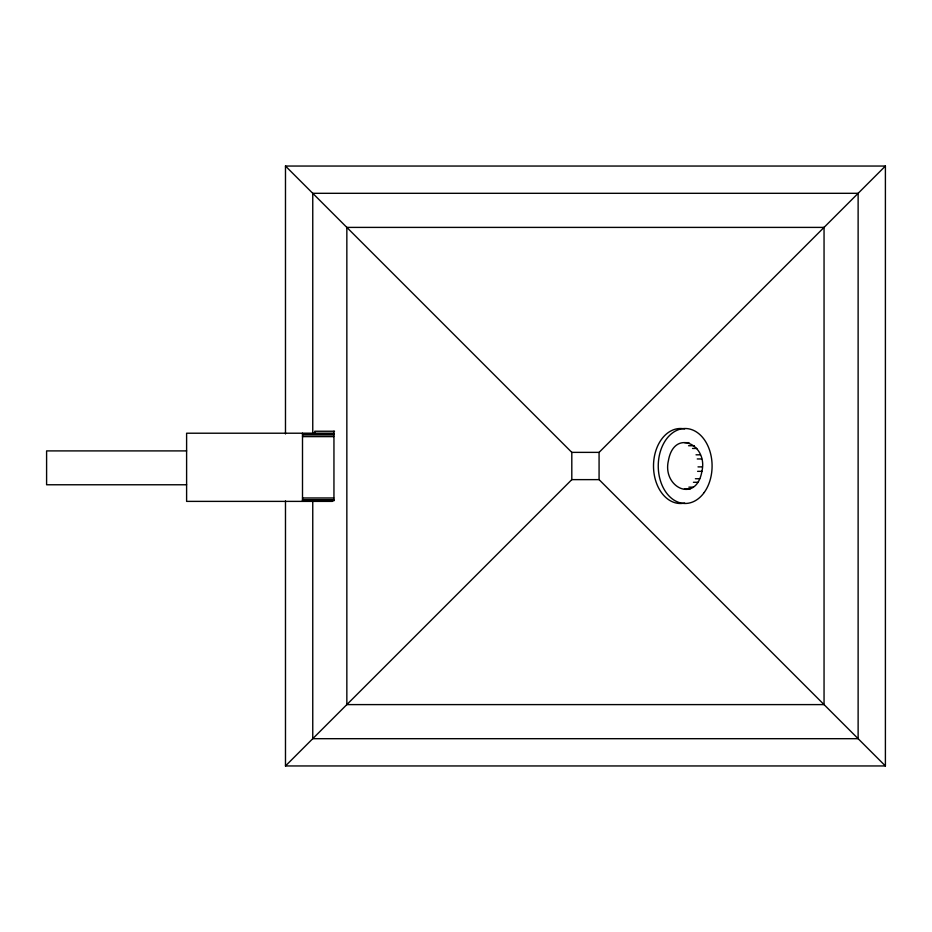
<?xml version="1.0" encoding="UTF-8"?>
<svg xmlns="http://www.w3.org/2000/svg" width="932" height="932" viewBox="0 0 932 932"><rect width="100%" height="100%" fill="white"/><g stroke="black" fill="none" stroke-linecap="round" stroke-linejoin="round"><path stroke-width="1.4" d="M701.913 471.336C708.285 444.529 674.092 428.068 668.407 460.664C662.035 487.471 696.239 503.932 701.913 471.336L697.59 471.336M285.483 500.95L285.483 765.953L571.805 479.63L571.805 452.37L285.483 166.047L285.483 433.963M571.805 452.37L599.078 452.37L885.4 166.047L885.4 765.953L285.483 765.953M285.483 166.047L885.4 166.047M334.53 431.236L314.771 431.236L314.771 434.126M333.749 433.217L186.61 433.217L186.61 501.381L332.328 501.381M302.504 433.671L333.749 433.671M302.504 434.207L333.749 434.207M302.504 434.918L333.749 434.918M302.504 436.619L333.749 436.619M684.671 442.665L688.993 442.665M688.538 445.729L694.305 445.729M692.523 448.455L696.856 448.455M186.61 450.902L46.6 450.902L46.6 484.768L186.61 484.768M696.029 454.816L700.351 454.816M697.253 458.952L701.586 458.952M698.01 466.885L702.332 466.885M695.389 478.733L699.711 478.733M571.805 479.63L599.078 479.63L885.4 765.953M693.431 482.287L697.753 482.287M688.865 487.156L693.198 487.156M684.461 488.869L690.228 488.869M302.504 497.979L333.749 497.979M302.504 499.68L333.749 499.68M302.504 500.391L333.749 500.391M331.21 500.764L333.947 500.764L333.947 431.236M302.504 500.927L332.328 500.927M599.078 452.37L599.078 479.63M312.756 433.275L312.756 193.308L858.127 193.308L858.127 738.692L312.756 738.692L312.756 501.626M302.504 433.217L302.504 501.381M684.636 503.035A37.49 26.923 -90 0 1 653.507 466A37.49 26.923 -90 0 1 684.636 428.965M824.051 227.396L346.844 227.396L346.844 704.604L824.051 704.604L824.051 227.396M704.196 492.515A37.49 26.923 -90 0 0 692.127 429.78A37.49 26.923 -90 0 0 659.169 475.704A37.49 26.923 -90 0 0 704.196 492.515"/></g></svg>
